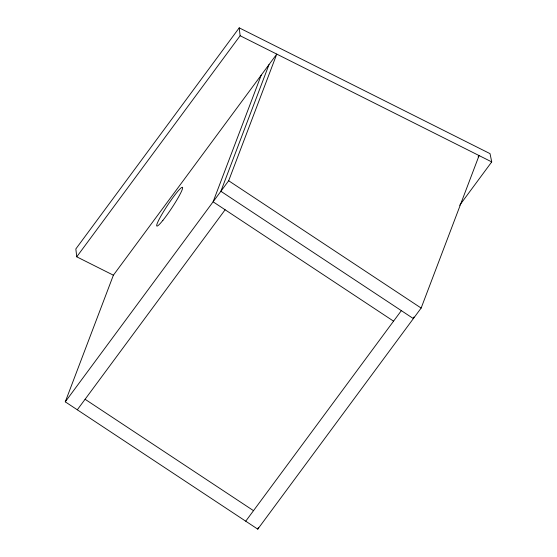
<?xml version="1.0" encoding="UTF-8"?>
<svg xmlns="http://www.w3.org/2000/svg" width="557" height="557" viewBox="0 0 557 557"><rect width="100%" height="100%" fill="white"/><g stroke="black" fill="none" stroke-linecap="round" stroke-linejoin="round"><path stroke-width="0.84" d="M65.273 401.841L113.384 275.193L276.766 54.106L228.662 180.753L65.273 401.841L257.766 529.15L421.148 308.063L479.083 155.563L478.108 156.879M261.205 75.167L213.101 201.815L393.562 321.166M268.989 64.64L220.878 191.288L413.371 318.59L413.983 316.968M257.766 529.15L258.378 527.528M459.671 205.282L491.727 161.906L490.028 153.635L239.225 27.85L75.843 248.937L76.741 256.819L113.384 275.193M76.741 256.819L240.13 35.732L239.225 27.85M77.305 409.799L225.132 209.766M245.734 521.192L401.339 310.639M240.13 35.732L491.727 161.906M228.662 180.753L421.148 308.063M85.089 399.272L253.512 510.665M162.909 220.328A23.213 2.513 -56.5 0 0 182.64 187.883A23.213 2.513 -56.5 0 0 163.459 211.737A23.213 2.513 -56.5 0 0 162.909 220.328"/></g></svg>
